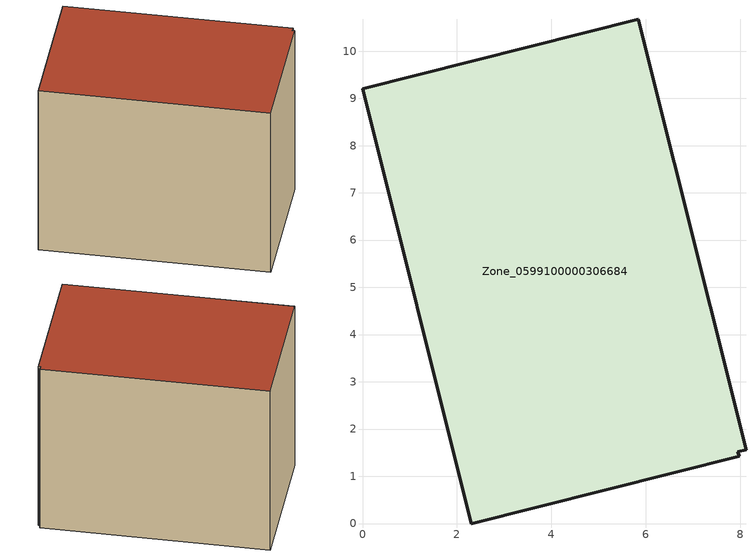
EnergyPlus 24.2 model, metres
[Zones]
Zone_0599100000306684
 floor ground (C_G): 8.12,1.57 7.95,1.52 7.98,1.43 2.31,0 0,9.2 5.84,10.67 z0
 wall outside (C_F): 8.12,1.57 5.84,10.67 0,9.2 2.31,0 7.98,1.43 7.95,1.52 8.12,1.57 z0:7.8
 roof outside (C_R): 7.95,1.52 8.12,1.57 5.84,10.67 0,9.2 2.31,0 7.98,1.43 z7.8
[BUILDING]
Pand.0599100000306684: North Axis=0; Terrain=City; Loads Convergence Tolerance Value=0.04; Temperature Convergence Tolerance Value=0.4; Solar Distribution=FullExterior; Maximum Number of Warmup Days=25; Minimum Number of Warmup Days=1
[Site:Location]
Rotterdam.The.Hague.AP_ZH_NLD Design_Conditions: Latitude=51.96; Longitude=4.45; Time Zone=1; Elevation=-4.5
[SITE:GROUNDTEMPERATURE:BUILDINGSURFACE]
18, 18, 18, 18, 18, 18, 18, 18, 18, 18, 18, 18
[MATERIAL] Thermal Absorptance=0.9; Solar Absorptance=0.7; Visible Absorptance=0.7
Name | Roughness | Thickness | Conductivity | Density | Specific Heat
G.TI.1975-1991 | MediumSmooth | 0.15 | 0.288461 | 540 | 1210
F.TI.1975-1991 | Rough | 0.3 | 0.230769 | 1920 | 840
R.TI.1975-1991 | MediumRough | 0.2 | 0.153846 | 1500 | 1000
[CONSTRUCTION]
C_G: G.TI.1975-1991
C_F: F.TI.1975-1991
C_R: R.TI.1975-1991
[ZONE]
Zone_0599100000306684: Type=1; Multiplier=1; Ceiling Height=Autocalculate; Volume=Autocalculate; Floor Area=autocalculate; Part of Total Floor Area=Yes
[ZONEINFILTRATION:DESIGNFLOWRATE]
Infil_Zone_0599100000306684: Zone or ZoneList or Space or SpaceList=Zone_0599100000306684; Schedule=AlwaysOn; Design Flow Rate Calculation Method=Flow/Area; Flow Rate per Floor Area=0.003; Constant Term Coefficient=1; Temperature Term Coefficient=0; Velocity Term Coefficient=0; Velocity Squared Term Coefficient=0
[HVACTEMPLATE:ZONE:IDEALLOADSAIRSYSTEM]
Zone_0599100000306684: Maximum Heating Supply Air Temperature=50; Minimum Cooling Supply Air Temperature=13; Maximum Heating Supply Air Humidity Ratio=0.0156; Minimum Cooling Supply Air Humidity Ratio=0.0077; Heating Limit=NoLimit; Cooling Limit=NoLimit; Dehumidification Control Type=ConstantSensibleHeatRatio; Cooling Sensible Heat Ratio=0.7; Dehumidification Setpoint=60; Humidification Control Type=None; Humidification Setpoint=30; Outdoor Air Method=None; Outdoor Air Flow Rate per Person=0.00944; Outdoor Air Flow Rate per Zone Floor Area=0; Outdoor Air Flow Rate per Zone=0; Demand Controlled Ventilation Type=None; Outdoor Air Economizer Type=NoEconomizer; Heat Recovery Type=None; Sensible Heat Recovery Effectiveness=0.7; Latent Heat Recovery Effectiveness=0.65
[ZONECONTROL:THERMOSTAT]
ThermostatControl_Zone_0599100000306684: Zone or ZoneList=Zone_0599100000306684; Control Type Schedule=DualSetpointControlType; Control 1=Thermostat_Zone_0599100000306684; Temperature Difference Between Cutout And Setpoint=0
[THERMOSTATSETPOINT:DUALSETPOINT]
Thermostat_Zone_0599100000306684: Heating Setpoint Temperature Schedule=HeatingSetpoint_Zone_0599100000306684; Cooling Setpoint Temperature Schedule=CoolingSetpoint_Zone_0599100000306684
[SCHEDULE:COMPACT]
HeatingSetpoint_Zone_0599100000306684: Through: 12/31, For: AllDays, Until: 24:00, 21
CoolingSetpoint_Zone_0599100000306684: Through: 12/31, For: AllDays, Until: 24:00, 24
DualSetpointControlType: Through: 12/31, For: AllDays, Until: 24:00, 4
AlwaysOn: Through: 12/31, For: AllDays, Until: 24:00, 1
